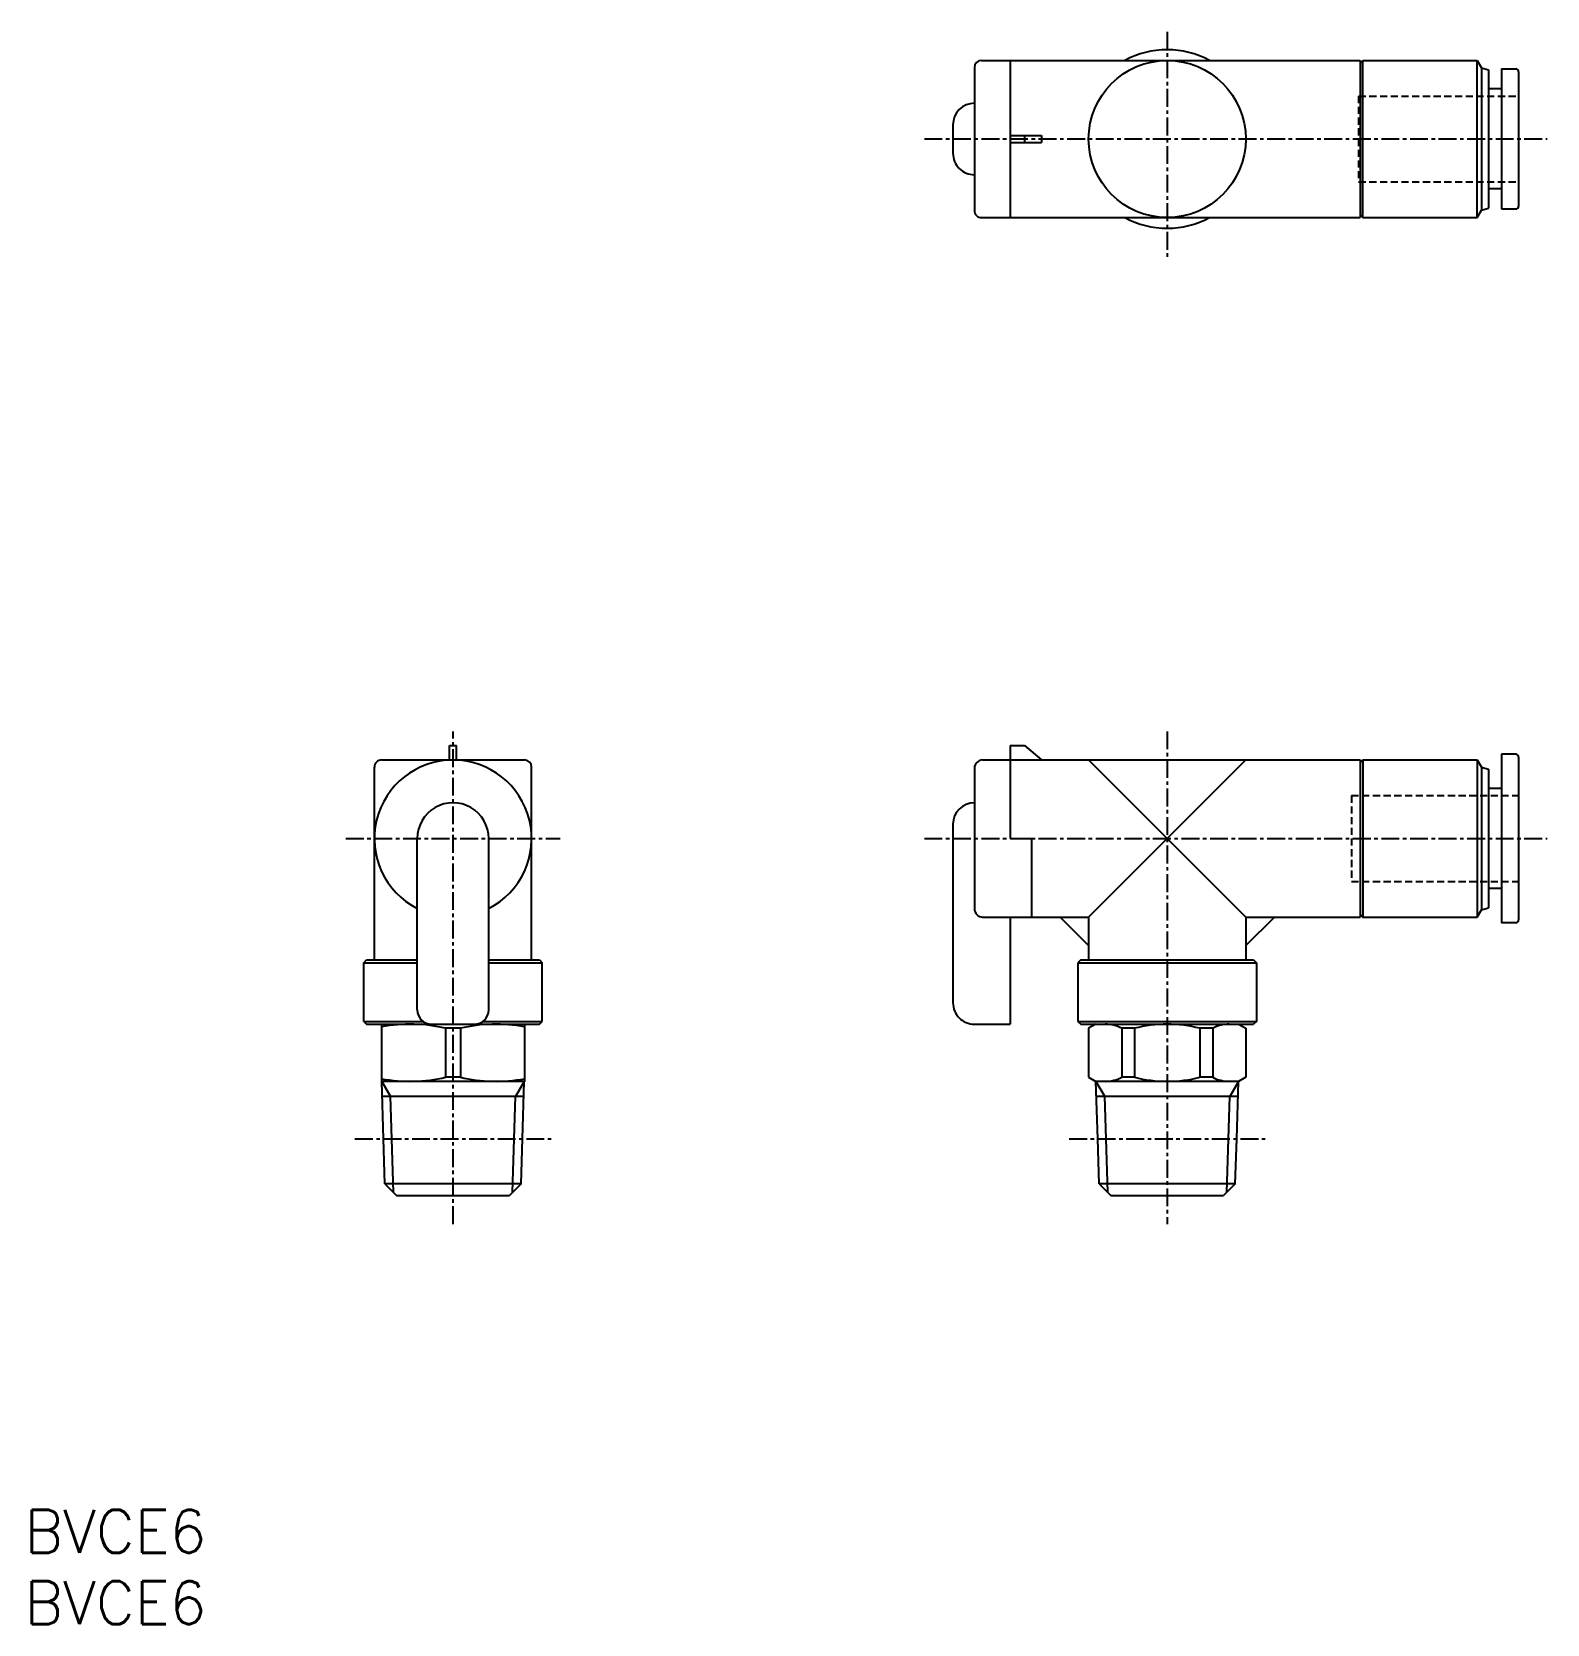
# Model space of a CAD drawing. Extents: x 1 to 107, y 0 to 111.
import ezdxf

# ---------------------------------------------------------------- set-up
doc = ezdxf.new("R2010")
doc.units = 0
doc.linetypes.add('CENTER', pattern=[2, 1.25, -0.25, 0.25, -0.25])
doc.linetypes.add('DASHED', pattern=[0.75, 0.5, -0.25])
doc.layers.get('0').update_dxf_attribs({"linetype": 'CONTINUOUS'})
doc.layers.add('CENTER', color=1, linetype='CENTER')
doc.styles.get("Standard").update_dxf_attribs({"font": 'txt.shx'})

# ---------------------------------------------------------------- blocks, each defined once
blk = doc.blocks.new('*U11')
at = {"color": 7, "linetype": 'CONTINUOUS'}
blk.add_text('BVCE6', height=3, dxfattribs=at).set_placement((0, 0))
blk = doc.blocks.new('*U12')
at = {"color": 7, "linetype": 'CONTINUOUS'}
blk.add_text('BVCE6', height=3, dxfattribs=at).set_placement((0, 5))

msp = doc.modelspace()

# ---------------------------------------------------------------- linework, layer by layer
at = {"color": 7, "linetype": 'CONTINUOUS'}
for p, q in [((67, 109.470001), (93.500001, 109.470001)), ((69, 109.470001), (69, 98.470001)), ((93.500001, 109.470001), (93.500001, 98.470001)), ((93.50001, 109.270011), (93.700005, 109.470001)), ((93.699998, 109.470001), (101.702072, 109.470001)), ((93.699998, 98.470001), (93.699998, 109.470001)), ((101.70207, 109.470011), (101.999998, 108.953981)), ((101.702072, 98.470001), (101.702072, 109.470001)), ((66.5, 108.970001), (66.5, 98.970001)), ((102, 108.953981), (102, 98.986031)), ((102.000008, 108.953981), (102.50001, 108.820001)), ((102.5, 108.820001), (102.5, 99.120001)), ((103.400009, 108.870001), (103.400009, 99.070001)), ((103.400009, 108.870001), (104.400009, 108.870001)), ((104.600006, 108.670001), (104.600006, 99.270001)), ((103.400009, 107.469991), (102.5, 107.469991)), ((65, 104.970001), (65, 102.970001)), ((69, 104.220001), (71.191757, 104.220001)), ((69, 103.720001), (71.191757, 103.720001)), ((70.000015, 104.220001), (70.000015, 103.720001)), ((71.191757, 104.220001), (71.191757, 103.720001)), ((103.400009, 100.469991), (102.5, 100.469991)), ((67, 98.470001), (93.500001, 98.470001)), ((93.5, 98.670001), (93.700002, 98.470001)), ((93.699998, 98.470001), (101.702072, 98.470001)), ((101.702072, 98.469991), (102, 98.986021)), ((101.999998, 98.986031), (102.499998, 99.120001)), ((103.400009, 99.070001), (104.400009, 99.070001)), ((29.75, 60.494312), (29.75, 61.499996)), ((29.75, 61.499996), (30.25, 61.499996)), ((30.25, 60.494312), (30.25, 61.499996)), ((69, 61.499996), (69, 54.999996)), ((69, 61.499996), (70, 61.499996)), ((70.000006, 61.500009), (71.19176, 60.500009)), ((25, 60.499996), (35, 60.499996)), ((67.080002, 60.499996), (69, 60.499996)), ((69, 60.499996), (93.500001, 60.499996)), ((85.500001, 49.499997), (74.500001, 60.499998)), ((74.500002, 49.499996), (85.500003, 60.499998)), ((93.500001, 60.499996), (93.500001, 49.499996)), ((93.500007, 60.299991), (93.700013, 60.499998)), ((93.700013, 60.499996), (93.700013, 49.499996)), ((93.700013, 60.499996), (101.702087, 60.499996)), ((101.702087, 60.499998), (102.000013, 59.983974)), ((101.702087, 60.499996), (101.702087, 49.499996)), ((103.400009, 60.899997), (103.400009, 49.099994)), ((104.400009, 60.899997), (103.400009, 60.899997)), ((104.600006, 60.699993), (104.600006, 49.299991)), ((24.5, 46.499996), (24.5, 59.999996)), ((35.5, 46.499996), (35.5, 59.999996)), ((66.5, 59.919994), (66.5, 50.079998)), ((102, 59.983967), (102, 50.016018)), ((102.000015, 59.983978), (102.500015, 59.850002)), ((102.5, 59.849994), (102.5, 50.14999)), ((103.400009, 58.499996), (102.5, 58.499996)), ((66.5, 57.499996), (66.5, 57.499996)), ((65, 55.999996), (65, 43.499996)), ((27.5, 42.999996), (27.5, 54.999996)), ((32.5, 42.999996), (32.5, 54.999996)), ((69, 54.999996), (70.5, 54.999996)), ((70.5, 54.999996), (70.5, 49.499996)), ((103.400009, 51.499996), (102.5, 51.499996)), ((67.080002, 49.499996), (70.5, 49.499996)), ((69, 49.499996), (69, 41.999996)), ((70.5, 49.499996), (74.5, 49.499996)), ((72.500006, 49.499998), (74.500002, 47.500002)), ((74.5, 49.499996), (74.5, 46.499996)), ((85.5, 49.499996), (85.5, 46.499996)), ((85.5, 49.499996), (93.500001, 49.499996)), ((85.500001, 47.499995), (87.500003, 49.499997)), ((93.500007, 49.699993), (93.700005, 49.499994)), ((93.700013, 49.499996), (101.702087, 49.499996)), ((101.702082, 49.499998), (102.000002, 50.01601)), ((102.00001, 50.016023), (102.50001, 50.149997)), ((104.400009, 49.099994), (103.400009, 49.099994)), ((23.75, 42.199993), (23.75, 46.299991)), ((23.75, 46.299991), (27.5, 46.299991)), ((23.750008, 46.300001), (23.950004, 46.499997)), ((23.950012, 46.499996), (27.5, 46.499996)), ((32.5, 46.499996), (36.050003, 46.499996)), ((32.5, 46.299991), (36.25, 46.299991)), ((36.050001, 46.499999), (36.250002, 46.299998)), ((36.25, 42.199993), (36.25, 46.299991)), ((73.950005, 46.499999), (73.749999, 46.299992)), ((73.75, 46.299999), (86.25, 46.299999)), ((73.75, 46.299991), (73.75, 42.199993)), ((73.949997, 46.499996), (86.050003, 46.499996)), ((86.050004, 46.5), (86.250005, 46.299998)), ((86.25, 46.299991), (86.25, 42.199993)), ((23.749996, 42.199982), (23.949997, 41.999982)), ((23.75, 42.199993), (27.899994, 42.199993)), ((23.950012, 41.999996), (36.050003, 41.999996)), ((25, 41.999996), (25, 37.999996)), ((29.484314, 41.711323), (29.484314, 38.288669)), ((30.515686, 41.711323), (29.484314, 41.711323)), ((30.515686, 41.711323), (30.515686, 38.288669)), ((32.100006, 42.199993), (36.25, 42.199993)), ((35, 41.999996), (35, 37.999996)), ((36.049994, 41.99999), (36.24999, 42.199986)), ((66.5, 41.999996), (69, 41.999996)), ((73.749999, 42.19999), (73.95, 41.999988)), ((73.75, 42.199985), (86.25, 42.199985)), ((73.949997, 41.999996), (86.050003, 41.999996)), ((75, 41.999999), (74.499999, 41.711324)), ((74.5, 41.711326), (74.5, 38.288673)), ((77.708712, 41.711326), (76.815517, 41.711326)), ((76.815517, 41.711326), (76.815517, 38.288673)), ((77.708712, 41.711326), (77.708712, 38.288673)), ((83.184484, 41.711326), (82.291288, 41.711326)), ((82.291288, 41.711326), (82.291288, 38.288673)), ((83.184484, 41.711326), (83.184484, 38.288673)), ((85, 42), (85.500001, 41.711325)), ((85.5, 41.711326), (85.5, 38.288673)), ((86.250002, 42.199999), (86.050006, 42.000003)), ((35, 38), (25, 38)), ((25.010064, 37.999998), (25.624309, 36.936095)), ((25.136003, 33.970001), (25.010066, 38.000001)), ((30.515686, 38.288669), (29.484314, 38.288669)), ((34.989933, 38), (34.375688, 36.936097)), ((34.863998, 33.970002), (34.989936, 38.000002)), ((74.5, 38.288677), (75.000001, 38.000002)), ((85, 38), (75, 38)), ((75.136003, 33.97), (75.010066, 38)), ((75.010066, 37.999998), (75.62431, 36.936095)), ((77.708712, 38.288673), (76.815517, 38.288673)), ((83.184484, 38.288673), (82.291288, 38.288673)), ((84.989935, 37.999999), (84.37569, 36.936096)), ((84.863998, 33.97), (84.989935, 38)), ((85.5, 38.288677), (85, 38.000001)), ((34.956688, 36.936096), (25.043312, 36.936096)), ((25.716999, 33.969998), (25.624308, 36.936099)), ((34.283, 33.970003), (34.37569, 36.936099)), ((84.956688, 36.936096), (75.043312, 36.936096)), ((75.717, 33.969997), (75.62431, 36.936097)), ((84.283, 33.97), (84.375691, 36.936097)), ((25.234584, 30.815417), (25.136003, 33.970001)), ((25.834321, 30.215678), (25.716999, 33.969998)), ((34.165677, 30.215679), (34.283, 33.970003)), ((34.765418, 30.815418), (34.863998, 33.970002)), ((75.234584, 30.815416), (75.136003, 33.97)), ((75.834323, 30.215677), (75.717, 33.969997)), ((84.165678, 30.215676), (84.283, 33.97)), ((84.765417, 30.815415), (84.863998, 33.97)), ((34.765415, 30.815418), (25.234581, 30.815418)), ((25.234583, 30.815417), (26.050001, 29.999999)), ((34.765417, 30.815414), (33.950001, 29.999999)), ((84.765417, 30.815418), (75.234583, 30.815418)), ((75.234584, 30.815418), (76.050002, 30)), ((84.765416, 30.815413), (83.950001, 29.999998)), ((26.049999, 30), (33.950001, 30)), ((76.05, 30), (83.95, 30))]:
    msp.add_line(p, q, dxfattribs=at)
at = {"color": 3, "linetype": 'DASHED'}
for p, q in [((93.40001, 106.969991), (93.40001, 100.969991)), ((93.40001, 106.969991), (104.600006, 106.969991)), ((93.40001, 100.969991), (104.600006, 100.969991)), ((92.90001, 57.999996), (104.600006, 57.999996)), ((92.90001, 57.999996), (92.90001, 51.999996)), ((92.90001, 51.999996), (104.600006, 51.999996))]:
    msp.add_line(p, q, dxfattribs=at)
at = {"color": 7, "linetype": 'CONTINUOUS'}
msp.add_circle((80, 103.970001), 5.5, dxfattribs=at)
for centre, radius, start, end in [((67, 108.970001), 0.5, 89.999982, 179.99996), ((80, 103.970001), 6.25, 61.642362, 118.35764), ((104.400009, 108.670001), 0.2, 0, 90.000003), ((66.5, 104.970001), 1.5, 89.999982, 179.99996), ((66.5, 102.970001), 1.5, 179.99998, 270.00003), ((104.400009, 99.270001), 0.2, 270, 0), ((67, 98.970001), 0.5, 179.99998, 270.00003), ((80, 103.970001), 6.25, 241.64236, 298.35764), ((30, 54.999996), 5.5, 297.0357, 242.96431), ((25, 59.999996), 0.5, 89.999982, 180.00002), ((35, 59.999996), 0.5, 0, 89.999982), ((67.080002, 59.919994), 0.58, 90.000057, 180.00003), ((104.400009, 60.699993), 0.2, 0.0000025, 90.000003), ((30, 54.999996), 2.5, 0, 180.00002), ((66.5, 55.999996), 1.5, 90.000057, 180.00003), ((67.080002, 50.079998), 0.58, 180.00002, 270.00006), ((104.400009, 49.299991), 0.2, 270, 0.0000025), ((66.5, 43.499996), 1.5, 180.00002, 270.00006), ((28.5, 42.999996), 1, 180.00004, 270.00002), ((31.5, 42.999996), 1, 270.00002, 0), ((26.992157, 31.098156), 10.901837, 76.785349, 100.52915), ((33.007843, 31.098156), 10.901837, 79.470842, 103.21464), ((75.657758, 39.534012), 2.465987, 61.99874, 90.000003), ((80, 32.762394), 9.237604, 75.638492, 104.36151), ((84.342241, 39.534012), 2.465987, 89.999996, 118.00126), ((26.992157, 48.901836), 10.901837, 259.47084, 283.21464), ((33.007843, 48.901836), 10.901837, 256.78536, 280.52916), ((75.657758, 40.465988), 2.465987, 270, 298.00126), ((80, 47.237602), 9.237604, 255.63849, 284.36151), ((84.342241, 40.465988), 2.465987, 241.99874, 270)]:
    msp.add_arc(centre, radius, start, end, dxfattribs=at)
msp.add_point((104.600006, 103.970001), dxfattribs=at)
at = {"layer": 'CENTER', "color": 1, "linetype": 'CENTER'}
for p, q in [((80, 111.470001), (80, 95.720001)), ((63, 103.970001), (106.600006, 103.970001)), ((30, 28), (30, 62.499996)), ((80, 62.499996), (80, 28)), ((22.5, 54.999996), (37.5, 54.999996)), ((63, 54.999996), (106.600006, 54.999996)), ((23.135027, 33.970001), (36.864974, 33.970001)), ((73.135026, 33.970001), (86.864974, 33.970001))]:
    msp.add_line(p, q, dxfattribs=at)

# ---------------------------------------------------------------- block references
at = {"color": 7, "linetype": 'CONTINUOUS'}
for name in ['*U12', '*U11']:
    msp.add_blockref(name, (0, 0), dxfattribs=at)

doc.saveas('drawing.dxf')
